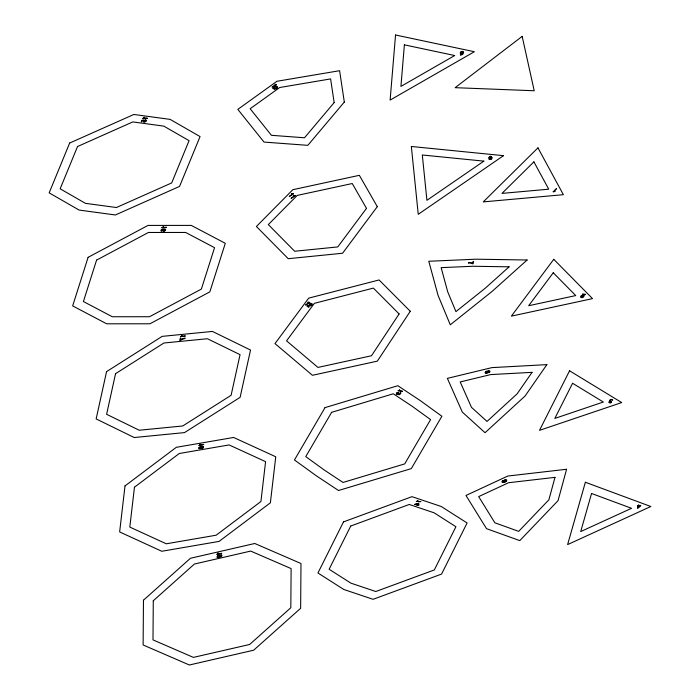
<?xml version="1.0" encoding="UTF-8"?>
<svg xmlns="http://www.w3.org/2000/svg" width="700" height="700" viewBox="0 0 700 700"><rect width="100%" height="100%" fill="white"/><g stroke="black" fill="none" stroke-linecap="round" stroke-linejoin="round"><path stroke-width="1.05" d="M198.94 445.471L203.787 444.465L200.322 445.121L200.401 444.246L199.938 444.334M610.032 400.671C610.715 398.668 612.859 401.179 612.675 400.015C612.194 398.659 608.387 399.752 609.936 401.345M277.322 87.246L276.036 88.288M180.574 336.648L185.447 335.965L181.974 336.385L182.184 335.484L181.711 335.545A1.671 1.032 -21.9 0 1 180.67 336.796M184.852 338.529L184.966 338.065A7.306 4.524 -21.9 0 0 180.442 339.964L180.845 338.118L180.294 338.188L179.778 340.436L180.276 340.375A7.087 4.393 -21.9 0 1 184.844 338.581M398.493 393.82L398.405 393.19M468.51 262.946L468.624 262.474A7.42 4.603 -21.9 0 1 472.544 263.401M472.579 263.384L473.025 261.52L473.585 261.459L473.025 263.751L472.517 263.812A7.21 4.471 -21.9 0 0 468.492 263.007M462.63 53.2L462.341 54.224L460.338 55.02L462.77 54.477L463.278 52.631L462.77 52.727A1.173 0.726 -21.9 0 1 461.134 53.174A1.173 0.726 -21.9 0 1 461.02 52.124A1.173 0.726 -21.9 0 1 462.613 51.686M161.831 227.657L166.548 227.307L163.188 227.483L163.511 226.59L163.065 226.608A1.654 1.024 -21.9 0 1 161.901 227.806M581.332 296.555L583.809 295.33A2.45 1.522 -21.9 0 0 585.454 294.245L582.383 294.201L584.587 294.516A2.249 1.391 -21.9 0 1 583.284 295.085L582.242 295.409M144.436 120.242L142.056 120.181L141.251 121.896L142.389 120.496L143.789 120.33M610.934 401.485L610.251 401.056M142.87 118.291L147.472 118.247L144.209 118.212L144.2 117.303M145.311 120.216L145.513 119.796A1.645 1.024 -21.9 0 1 145.933 121.284A1.645 1.024 -21.9 0 1 143.579 121.922A1.645 1.024 -21.9 0 1 143.727 120.295M311.465 304.71L308.752 305.322M416.369 501.384L420.901 501.611L417.69 501.375L417.786 500.43M398.178 390.609L402.203 391.519L402.483 391.108L399.446 390.679L399.648 389.734A1.654 1.024 -21.9 0 1 398.186 390.775M398.248 392.7L398.527 392.297L396.935 392.656L396.261 394.065L399.376 394.73L400.96 392.91L400.137 392.438L400.234 393.785L398.668 394.24M554.925 191.616L554.242 190.969L556.491 188.606L553.245 191.87M221.287 556.465C211.925 560.648 220.972 551.154 219.572 556.771M219.564 556.771L221.34 555.87L220.623 554.767A1.566 0.971 -21.9 0 1 221.9 555.214A1.566 0.971 -21.9 0 1 221.252 556.439M291.865 193.524L291.445 193.778L292.058 194.39L289.249 196.543L293.352 193.716M293.711 195.388L293.291 195.641L293.904 196.254L291.095 198.406L295.199 195.589M275.879 88.366C271.994 90.895 274.488 85.733 277.322 87.106M275.118 84.324L275.118 85.234L272.072 87.132L276.456 84.683M609.936 401.354C606.244 402.719 612.596 403.602 611.336 401.852A0.997 0.621 -21.9 0 1 610.085 402.71A0.997 0.621 -21.9 0 1 609.42 401.993A0.997 0.621 -21.9 0 1 610.785 401.354M462.84 52.08L463.426 51.949A1.68 1.041 -21.9 0 0 461.361 51.59A1.68 1.041 -21.9 0 0 460.381 53.305A1.68 1.041 -21.9 0 0 462.674 53.244M309.942 305.76L309.374 305.743M308.98 305.716L309.006 305.716A2.258 1.4 -21.9 0 0 307.598 305.848M583.765 296.467L581.56 297.054M311.36 304.089L309.47 304.141A1.75 1.085 -21.9 0 1 311.64 303.52A1.75 1.085 -21.9 0 1 312.016 304.911A1.75 1.085 -21.9 0 1 309.89 305.839M307.615 305.918L309.059 306.985L308.63 307.283L306.793 305.926A2.459 1.522 -21.9 0 1 308.726 305.287M216.877 554.269L221.742 553.332L218.251 553.831L218.207 552.983L217.744 553.105A1.654 1.024 -21.9 0 1 217.026 554.383M199.911 444.342A1.645 1.015 -21.9 0 1 199.054 445.594M145.906 120.741A1.155 0.717 -21.9 0 1 144.97 121.599A1.155 0.717 -21.9 0 1 143.806 121.441M143.71 121.231A1.155 0.717 -21.9 0 1 144.454 120.269M145.381 120.12A1.155 0.717 -21.9 0 1 145.644 120.216M144.165 117.303A1.654 1.024 -21.9 0 1 142.923 118.457M417.76 500.43A1.671 1.032 -21.9 0 1 416.395 501.55M295.19 195.764A1.671 1.032 -21.9 0 1 293.738 195.379M293.335 193.9A1.68 1.041 -21.9 0 1 291.891 193.506M276.404 84.866A1.654 1.024 -21.9 0 1 275.152 84.315M219.678 555.992A1.129 0.7 -21.9 0 1 218.321 557.069A1.129 0.7 -21.9 0 1 217.718 556.097A1.129 0.7 -21.9 0 1 219.476 555.669M200.804 447.659A0.884 0.542 -21.9 0 1 199.903 448.367A0.884 0.542 -21.9 0 1 199.124 447.965M199.395 447.493A0.884 0.542 -21.9 0 1 200.375 447.186M201.189 447.598A1.032 0.639 -21.9 0 1 202.44 446.679A1.032 0.639 -21.9 0 1 203.053 447.501A1.032 0.639 -21.9 0 1 201.53 448.044M200.97 448.184A1.365 0.84 -21.9 0 1 199.089 448.595A1.365 0.84 -21.9 0 1 199.22 447.291A1.365 0.84 -21.9 0 1 201.084 447.002M200.847 447.037A1.584 0.98 -21.9 0 1 203.114 446.442A1.584 0.98 -21.9 0 1 202.947 448.017A1.584 0.98 -21.9 0 1 200.725 448.245M165.174 229.88A1.129 0.7 -21.9 0 1 163.179 230.773M163.013 230.466A1.129 0.7 -21.9 0 1 165.008 229.556M398.449 393.365A0.997 0.621 -21.9 0 1 397.127 394.056A0.997 0.621 -21.9 0 1 396.76 393.199A0.997 0.621 -21.9 0 1 398.186 392.752M491.295 157.045A1.129 0.7 -21.9 0 1 489.484 158.2M489.239 157.981A1.129 0.7 -21.9 0 1 491.085 156.844M487.655 371.394A1.365 0.84 -21.9 0 1 489.536 370.895A1.365 0.84 -21.9 0 1 489.536 372.172A1.365 0.84 -21.9 0 1 487.655 372.558M487.9 372.514A1.584 0.98 -21.9 0 1 485.651 373.223A1.584 0.98 -21.9 0 1 485.642 371.683A1.584 0.98 -21.9 0 1 487.891 371.332M487.489 371.989A1.032 0.639 -21.9 0 1 485.835 372.908M485.511 372.549A1.032 0.639 -21.9 0 1 487.183 371.613M489.562 371.543A0.884 0.542 -21.9 0 1 488.731 372.286A0.884 0.542 -21.9 0 1 487.883 371.945M488.136 371.438A0.884 0.542 -21.9 0 1 489.055 371.114M504.227 480.952A1.129 0.7 -21.9 0 1 505.864 480.034A1.129 0.7 -21.9 0 1 505.899 481.259A1.129 0.7 -21.9 0 1 504.236 481.154M553.157 191.73A1.68 1.041 -21.9 0 1 554.899 191.634M583.835 296.467A1.75 1.085 -21.9 0 1 581.892 297.649A1.75 1.085 -21.9 0 1 580.597 296.73A1.75 1.085 -21.9 0 1 582.242 295.33M273.017 88.576C280.805 90.72 276.762 82.626 273.017 88.55M162.452 230.624C163.782 233.082 167.589 228.629 164.518 228.996C163.293 228.532 159.285 230.099 161.49 231.315C161.508 231.096 161.061 229.513 162.907 229.486A5.022 3.115 -21.9 0 1 163.424 229.425L162.452 230.624M143.465 600.206L143.124 644.971L189.359 665L253.645 650.212L300.641 608.282L300.983 563.517L254.748 543.489L190.461 558.267L143.465 600.206M153.282 600.749L152.985 639.887L193.41 657.396L249.664 644.464L290.824 607.74L291.121 568.593L250.696 551.084L194.442 564.025L153.282 600.749M503.685 481.058C505.601 482.65 501.209 482.3 502.985 480.585A1.566 0.971 -21.9 0 0 501.979 481.731A1.566 0.971 -21.9 0 0 502.95 482.466C509.705 482.16 505.759 477.225 503.685 480.996M492.048 157.885L491.129 159.442L489.099 159.486L490.849 159.215L491.47 158.165A5.022 3.115 -21.9 0 0 491.461 157.815C486.273 161.928 489.904 152.556 492.048 157.929M395.544 35L390.119 100.082L474.364 51.721L395.544 35M404.39 44.852L400.925 86.406L454.711 55.528L404.39 44.852M125.011 485.914L119.639 531.947L161.796 551.267L219.074 541.406L270.375 502.81L275.756 456.776L233.59 437.465L176.312 447.317L125.011 485.914M134.461 487.2L129.806 527.082L166.285 543.795L216.134 535.211L260.925 501.524L265.58 461.65L229.101 444.929L179.252 453.512L134.461 487.2M106.566 371.621L96.145 418.924L134.225 437.535L184.511 432.6L240.109 397.346L250.521 350.044L212.441 331.433L162.155 336.368L106.566 371.621M115.561 373.669L106.61 414.295L139.239 430.238L182.744 425.967L231.105 395.299L240.056 354.672L207.428 338.73L163.931 343L115.561 373.669M637.472 505.846L638.05 506.126L637.516 508.427L640.806 505.435L638.68 505.698L638.872 504.884L637.472 505.846M638.593 506.065L638.199 507.762L640.229 505.864L638.593 506.065M554.986 477.365L548.879 499.809L518.691 531.361L494.891 522.812L478.669 496.615L508.576 482.72L554.986 477.365M566.589 469.262L558.049 500.64L519.794 540.619L486.517 528.666L465.964 495.469L507.78 476.044L566.589 469.262M585.366 482.256L567.621 544.582L650.834 506.511L585.366 482.256M591.553 493.483L580.711 531.571L631.558 508.305L591.553 493.483M88.112 257.329L72.66 305.9L106.654 323.803L149.94 323.785L209.834 291.874L225.295 243.311L191.293 225.409L148.006 225.418L88.112 257.329M96.582 260.111L83.396 301.534L112.289 316.741L149.494 316.733L201.364 289.1L214.55 247.678L185.657 232.461L148.452 232.47L96.582 260.111M69.659 143.045L49.166 192.867L79.091 210.061L115.378 214.979L179.567 186.41L200.06 136.579L170.135 119.385L133.849 114.468L69.659 143.045M77.543 146.528L60.147 188.808L85.426 203.332L116.419 207.524L171.684 182.928L189.079 140.648L163.8 126.122L132.808 121.922L77.543 146.528M343.49 521.894L317.949 572.994L343.796 589.479L373.091 599.314L441.569 574.087L467.101 522.988L441.262 506.502L411.967 496.668L343.49 521.894M350.735 526.032L329.131 569.258L350.919 583.161L375.795 591.517L434.324 569.949L455.927 526.724L434.131 512.82L409.264 504.464L350.735 526.032M569.564 370.79L539.499 430.351L621.679 402.57L569.564 370.79M572.582 383.267L554.837 418.416L603.33 402.027L572.582 383.267M414.601 504.429L417.366 504.989L417.086 505.461L418.889 505.102L419.116 504.7L418.066 504.63L418.959 503.09L414.601 504.429M418.276 503.414L417.594 504.595L415.398 504.429L418.276 503.414M325.036 407.61L294.464 459.97L316.234 475.738L338.52 490.508L411.303 468.615L441.875 416.255L420.105 400.479L397.819 385.717L325.036 407.61M331.634 412.326L305.769 456.61L324.17 469.954L343.035 482.449L404.705 463.899L430.57 419.606L412.169 406.271L393.304 393.776L331.634 412.326M399.105 313.933L371.49 355.757L317.966 367.421L286.562 340.839L314.352 303.345L373.371 288.102L399.105 313.933M410.279 311.273L377.344 361.148L312.445 375.296L274.995 343.595L308.7 298.13L379.085 279.956L410.279 311.273M532.053 372.339L517.134 393.829L487.008 421.435L471.45 407.304L460.206 381.938L490.683 374.588L532.053 372.339M546.858 364.63L525.061 396.034L485.039 432.714L462.306 412.064L447.379 378.368L491.899 367.623L546.858 364.63M366.485 208.381L337.767 246.925L294.665 251.248L268.328 224.595L297.194 195.431L352.257 183.531L366.485 208.381M377.3 206.666L342.589 253.243L288.234 258.694L256.41 226.494L292.819 189.7L359.345 175.324L377.3 206.666M553.761 259.315L511.376 316.129L592.524 298.629L553.761 259.315M553.254 272.773L528.666 305.725L575.741 295.575L553.254 272.773M334.162 102.594L304.509 137.769L271.434 135.31L250.145 108.736L279.676 87.517L330.61 78.916L334.162 102.594M344.312 102.06L307.834 145.338L264.014 142.082L237.825 109.384L276.938 81.279L339.605 70.7L344.312 102.06M537.959 147.849L483.254 201.898L563.369 194.688L537.959 147.849M533.899 161.849L501.961 193.401L548.73 189.192L533.899 161.849M509.101 266.822L485.476 288.015L455.936 311.605L447.711 291.812L441.149 267.645L472.99 266.254L509.101 266.822M527.117 260.006L492.082 291.428L450.284 324.809L438.086 295.453L428.794 261.266L476.017 259.192L527.117 260.006M522.165 36.374L455.131 87.675L534.214 90.755L522.165 36.374M308.096 302.172L307.711 302.444L308.446 302.977L305.559 305.025L309.925 302.418L308.123 302.181M483.884 161.131L426.921 200.314L422.31 154.998L483.884 161.131M503.519 155.662L418.241 214.305L411.346 146.475L503.519 155.662"/></g></svg>
